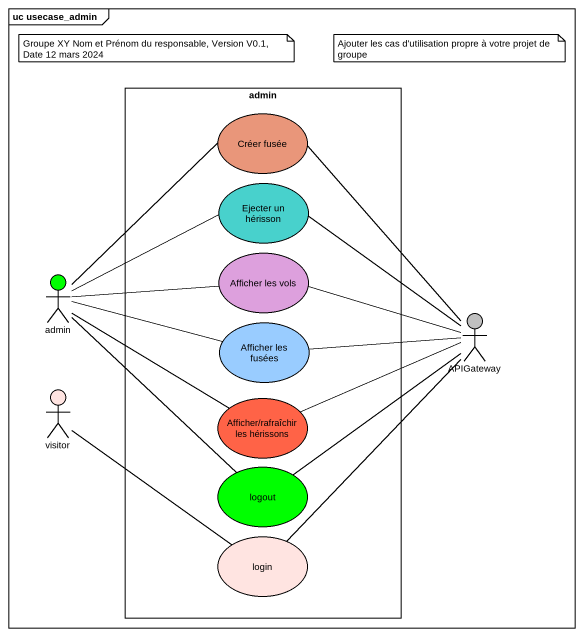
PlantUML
@startuml
mainframe uc usecase_admin
rectangle admin {
  usecase "Créer fusée" as Créer_fusée #E9967A
  usecase "Ejecter un hérisson" as Ejecter_un_hérisson #48D1CC
  usecase "Afficher les vols" as Afficher_les_vols #DDA0DD
  usecase "Afficher les fusées" as Afficher_les_fusées #99CCFF
  usecase "Afficher/rafraîchir les hérissons" as Afficher_rafraîchir_les #FF6347
  usecase logout #00FF00
  usecase login #FFE4E1
}
actor "admin" as admin_2 #00FF00
actor APIGateway #C0C0C0
actor visitor #FFE4E1
Créer_fusée -- APIGateway
Ejecter_un_hérisson -- APIGateway
Afficher_les_vols -right- APIGateway
admin_2 -up- Créer_fusée
admin_2 -right- Ejecter_un_hérisson
admin_2 -right- Afficher_les_vols
admin_2 -right- Afficher_les_fusées
admin_2 -right- Afficher_rafraîchir_les
admin_2 -- logout
Afficher_les_fusées -right- APIGateway
visitor -- login
Afficher_rafraîchir_les -right- APIGateway
logout -up- APIGateway
login -up- APIGateway
note as N1
  Groupe XY Nom et Prénom du responsable, Version V0.1, Date 12 mars 2024
end note
note as N2
  Ajouter les cas d'utilisation propre à votre projet de groupe
end note
@enduml
